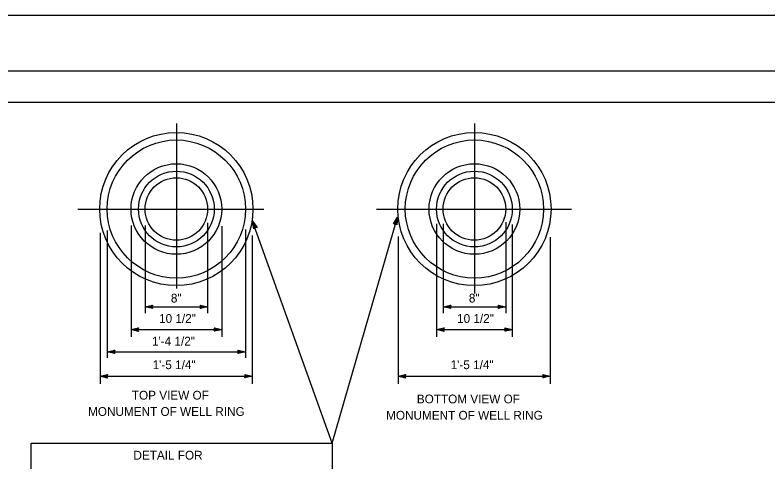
# Model space of a CAD drawing. Extents: x -894 to 866, y -476 to 714.
# Drawn here: x -352 to 248, y 357 to 714 of the extents above; entities that cross this region are included whole.
import ezdxf

# ---------------------------------------------------------------- set-up
doc = ezdxf.new("R2010")
doc.units = 0
for name, color, linetype in [('10 Sheet Format', 7, 'Continuous'), ('56 Stage 3 Anno', 7, 'Continuous'), ('57 Undefined', 7, 'Continuous'), ('60 Nongeo Data', 7, 'Continuous')]:
    doc.layers.add(name, color=color, linetype=linetype)

msp = doc.modelspace()

# ---------------------------------------------------------------- linework, layer by layer
at = {"layer": '10 Sheet Format'}
msp.add_line((-813.45, 643.96), (811.55, 643.96), dxfattribs=at)
for points in [[(-894.04, 713.56), (865.96, 713.56), (865.96, -476.44), (-894.04, -476.44)], [(-863.43, 668.96), (836.57, 668.96), (836.57, -431.04), (-863.43, -431.04)], [(-863.43, 668.96), (836.57, 668.96), (836.57, -431.04), (-863.43, -431.04)]]:
    msp.add_lwpolyline(points, close=True, dxfattribs=at)
at = {"layer": '56 Stage 3 Anno'}
for p, q in [((-223.32, 626.93), (-223.32, 495.55)), ((14.22, 626.94), (14.22, 491.33)), ((-301.78, 558.81), (-153.55, 558.81)), ((-63.69, 558.81), (91.6, 558.81)), ((-99.22, 372.05), (-46.95, 552.22)), ((-46.95, 552.22), (-46.95, 552.22)), ((-198.41, 547.68), (-198.41, 475.88)), ((-99.22, 372.05), (-162.56, 549.16)), ((-162.56, 549.16), (-162.56, 549.16)), ((-50.14, 546.97), (-50.14, 546.97)), ((-47.62, 546.11), (-47.62, 546.11)), ((-15.96, 547.02), (-15.96, 457)), ((-10.69, 547.02), (-10.69, 475.88)), ((39.13, 548.34), (39.13, 475.88)), ((44.4, 546.36), (44.4, 457)), ((-278.43, 541.73), (-278.43, 440.07)), ((-259.45, 545.7), (-259.45, 457)), ((-248.23, 545.7), (-248.23, 475.88)), ((-187.2, 545.04), (-187.2, 457)), ((-168.22, 542.39), (-168.22, 440.07)), ((-161.47, 543.1), (-161.47, 543.1)), ((-159.01, 544.14), (-159.01, 544.14)), ((-284.12, 539.75), (-284.12, 419.26)), ((-162.87, 537.76), (-162.87, 419.26)), ((-46.58, 536.94), (-46.58, 419.26)), ((74.68, 536.44), (74.68, 419.26)), ((-248.23, 480.71), (-198.41, 480.71)), ((-248.23, 480.71), (-248.23, 480.71)), ((-242.23, 482.04), (-242.23, 482.04)), ((-204.41, 482.05), (-204.41, 482.05)), ((-198.41, 480.71), (-198.41, 480.71)), ((-10.69, 480.71), (39.13, 480.71)), ((-10.69, 480.71), (-10.69, 480.71)), ((-4.69, 482.04), (-4.69, 482.04)), ((33.13, 482.05), (33.13, 482.05)), ((39.13, 480.71), (39.13, 480.71)), ((-242.23, 479.37), (-242.23, 479.37)), ((-204.41, 479.38), (-204.41, 479.38)), ((-4.69, 479.37), (-4.69, 479.37)), ((33.13, 479.38), (33.13, 479.38)), ((-259.45, 462.6), (-187.2, 462.6)), ((-259.45, 462.6), (-259.45, 462.6)), ((-253.45, 463.93), (-253.45, 463.93)), ((-193.2, 463.94), (-193.2, 463.94)), ((-187.2, 462.6), (-187.2, 462.6)), ((-15.96, 462.6), (44.4, 462.6)), ((-15.96, 462.6), (-15.96, 462.6)), ((-9.96, 463.93), (-9.96, 463.93)), ((38.4, 463.94), (38.4, 463.94)), ((44.4, 462.6), (44.4, 462.6)), ((-253.45, 461.26), (-253.45, 461.26)), ((-193.2, 461.27), (-193.2, 461.27)), ((-9.96, 461.26), (-9.96, 461.26)), ((38.4, 461.27), (38.4, 461.27)), ((-278.43, 444.84), (-168.22, 444.84)), ((-278.43, 444.84), (-278.43, 444.84)), ((-272.43, 446.17), (-272.43, 446.17)), ((-174.22, 446.18), (-174.22, 446.18)), ((-168.22, 444.84), (-168.22, 444.84)), ((-272.43, 443.5), (-272.43, 443.5)), ((-174.22, 443.51), (-174.22, 443.51)), ((-278.12, 426.7), (-278.12, 426.7)), ((-168.87, 426.71), (-168.87, 426.71)), ((-40.58, 426.7), (-40.58, 426.7)), ((68.68, 426.71), (68.68, 426.71)), ((-284.12, 425.37), (-162.87, 425.37)), ((-284.12, 425.37), (-284.12, 425.37)), ((-278.12, 424.03), (-278.12, 424.03)), ((-168.87, 424.04), (-168.87, 424.04)), ((-162.87, 425.37), (-162.87, 425.37)), ((-46.58, 425.37), (74.68, 425.37)), ((-46.58, 425.37), (-46.58, 425.37)), ((-40.58, 424.03), (-40.58, 424.03)), ((68.68, 424.04), (68.68, 424.04)), ((74.68, 425.37), (74.68, 425.37)), ((-338.96, 372.05), (-99.22, 372.05)), ((-338.96, 271.61), (-338.96, 372.05)), ((-99.22, 372.05), (-99.22, 271.61))]:
    msp.add_line(p, q, dxfattribs=at)
for points in [[(-50.14, 546.97), (-46.95, 552.22), (-47.62, 546.11), (-47.88, 546.43), (-47.39, 550.9), (-49.74, 547.06), (-49.34, 547.14), (-47.84, 549.61), (-48.15, 546.74), (-48.42, 547.06), (-48.28, 548.3), (-48.93, 547.23), (-48.62, 547.3), (-47.62, 546.11), (-48.62, 547.3)], [(-161.47, 543.1), (-162.56, 549.16), (-159.01, 544.14), (-159.42, 544.2), (-162.02, 547.87), (-161.23, 543.44), (-160.98, 543.77), (-161.49, 546.61), (-159.83, 544.26), (-160.24, 544.32), (-160.96, 545.33), (-160.74, 544.1), (-160.55, 544.36), (-159.01, 544.14), (-160.55, 544.36)], [(-242.23, 479.37), (-248.23, 480.71), (-242.23, 482.04), (-242.44, 481.68), (-246.84, 480.71), (-242.44, 479.72), (-242.65, 480.08), (-245.47, 480.71), (-242.66, 481.33), (-242.87, 480.97), (-244.09, 480.7), (-242.87, 480.43), (-243.03, 480.71), (-242.23, 482.04), (-243.03, 480.71)], [(-204.41, 482.05), (-198.41, 480.71), (-204.41, 479.38), (-204.2, 479.73), (-199.81, 480.7), (-204.2, 481.69), (-203.99, 481.34), (-201.18, 480.71), (-203.99, 480.09), (-203.77, 480.44), (-202.56, 480.71), (-203.78, 480.98), (-203.61, 480.71), (-204.41, 479.38), (-203.61, 480.71)], [(-4.69, 479.37), (-10.69, 480.71), (-4.69, 482.04), (-4.9, 481.68), (-9.3, 480.71), (-4.9, 479.72), (-5.11, 480.08), (-7.92, 480.71), (-5.11, 481.33), (-5.33, 480.97), (-6.54, 480.7), (-5.32, 480.43), (-5.49, 480.71), (-4.69, 482.04), (-5.49, 480.71)], [(33.13, 482.05), (39.13, 480.71), (33.13, 479.38), (33.34, 479.73), (37.74, 480.7), (33.34, 481.69), (33.55, 481.34), (36.37, 480.71), (33.56, 480.09), (33.77, 480.44), (34.98, 480.71), (33.77, 480.98), (33.93, 480.71), (33.13, 479.38), (33.93, 480.71)], [(-253.45, 461.26), (-259.45, 462.6), (-253.44, 463.93), (-253.66, 463.57), (-258.05, 462.6), (-253.66, 461.61), (-253.87, 461.97), (-256.68, 462.6), (-253.87, 463.22), (-254.09, 462.86), (-255.3, 462.59), (-254.08, 462.32), (-254.25, 462.6), (-253.44, 463.93), (-254.25, 462.6)], [(-193.2, 463.94), (-187.2, 462.6), (-193.2, 461.27), (-192.99, 461.62), (-188.59, 462.59), (-192.99, 463.58), (-192.78, 463.23), (-189.96, 462.6), (-192.77, 461.98), (-192.56, 462.33), (-191.34, 462.6), (-192.56, 462.87), (-192.4, 462.6), (-193.2, 461.27), (-192.4, 462.6)], [(-9.96, 461.26), (-15.96, 462.6), (-9.96, 463.93), (-10.17, 463.57), (-14.57, 462.6), (-10.17, 461.61), (-10.38, 461.97), (-13.2, 462.6), (-10.39, 463.22), (-10.6, 462.86), (-11.81, 462.59), (-10.59, 462.32), (-10.76, 462.6), (-9.96, 463.93), (-10.76, 462.6)], [(38.4, 463.94), (44.4, 462.6), (38.4, 461.27), (38.61, 461.62), (43.01, 462.59), (38.61, 463.58), (38.83, 463.23), (41.64, 462.6), (38.83, 461.98), (39.04, 462.33), (40.26, 462.6), (39.04, 462.87), (39.2, 462.6), (38.4, 461.27), (39.2, 462.6)], [(-272.43, 443.5), (-278.43, 444.84), (-272.42, 446.17), (-272.64, 445.82), (-277.03, 444.84), (-272.64, 443.86), (-272.85, 444.21), (-275.66, 444.84), (-272.85, 445.46), (-273.07, 445.11), (-274.28, 444.84), (-273.06, 444.56), (-273.23, 444.84), (-272.42, 446.17), (-273.23, 444.84)], [(-174.22, 446.18), (-168.22, 444.84), (-174.22, 443.51), (-174.01, 443.86), (-169.61, 444.84), (-174.01, 445.82), (-173.8, 445.47), (-170.98, 444.84), (-173.79, 444.22), (-173.58, 444.57), (-172.36, 444.84), (-173.58, 445.12), (-173.42, 444.84), (-174.22, 443.51), (-173.42, 444.84)], [(-278.12, 424.03), (-284.12, 425.37), (-278.12, 426.7), (-278.33, 426.35), (-282.73, 425.38), (-278.33, 424.39), (-278.54, 424.74), (-281.36, 425.37), (-278.55, 425.99), (-278.76, 425.64), (-279.98, 425.37), (-278.76, 425.1), (-278.92, 425.37), (-278.12, 426.7), (-278.92, 425.37)], [(-168.87, 426.71), (-162.87, 425.37), (-168.87, 424.04), (-168.66, 424.4), (-164.26, 425.37), (-168.66, 426.36), (-168.44, 426), (-165.63, 425.37), (-168.44, 424.75), (-168.23, 425.11), (-167.01, 425.38), (-168.23, 425.65), (-168.07, 425.37), (-168.87, 424.04), (-168.07, 425.37)], [(-40.58, 424.03), (-46.58, 425.37), (-40.58, 426.7), (-40.79, 426.35), (-45.19, 425.38), (-40.79, 424.39), (-41, 424.74), (-43.81, 425.37), (-41, 425.99), (-41.22, 425.64), (-42.43, 425.37), (-41.21, 425.1), (-41.38, 425.37), (-40.58, 426.7), (-41.38, 425.37)], [(68.68, 426.71), (74.68, 425.37), (68.67, 424.04), (68.89, 424.4), (73.28, 425.37), (68.89, 426.36), (69.1, 426), (71.91, 425.37), (69.1, 424.75), (69.32, 425.11), (70.53, 425.38), (69.31, 425.65), (69.48, 425.37), (68.67, 424.04), (69.48, 425.37)]]:
    msp.add_lwpolyline(points, close=True, dxfattribs=at)
at = {"layer": '60 Nongeo Data'}
for centre, radius in [((-223.32, 558.81), 61.06), ((14.22, 558.81), 61.06), ((-223.32, 558.81), 55.1), ((14.22, 558.81), 55.1), ((-223.32, 558.81), 36.12), ((14.22, 558.81), 36.12), ((-223.32, 558.81), 30.18), ((14.22, 558.81), 30.18), ((-223.32, 558.81), 24.91), ((14.22, 558.81), 24.91)]:
    msp.add_circle(centre, radius, dxfattribs=at)

# ---------------------------------------------------------------- texts
at = {"layer": '57 Undefined'}
for s, p in [('8"', (-227.67, 484.26)), ('8"', (9.82, 484.26)), ('10 1/2"', (-237.08, 468.04)), ('10 1/2"', (0.41, 468.04)), ('1\'-4 1/2"', (-242.73, 449.93)), ('1\'-5 1/4"', (-242.23, 431.1)), ('1\'-5 1/4"', (-4.74, 431.1)), ('TOP VIEW OF', (-258.79, 406.81)), ('BOTTOM VIEW OF', (-31.67, 403.81)), ('MONUMENT OF WELL RING', (-293.67, 393.81)), ('MONUMENT OF WELL RING', (-56.15, 390.81)), ('DETAIL FOR', (-257.55, 358.94))]:
    msp.add_text(s, height=7, dxfattribs=at).set_placement(p)

doc.saveas('drawing.dxf')
